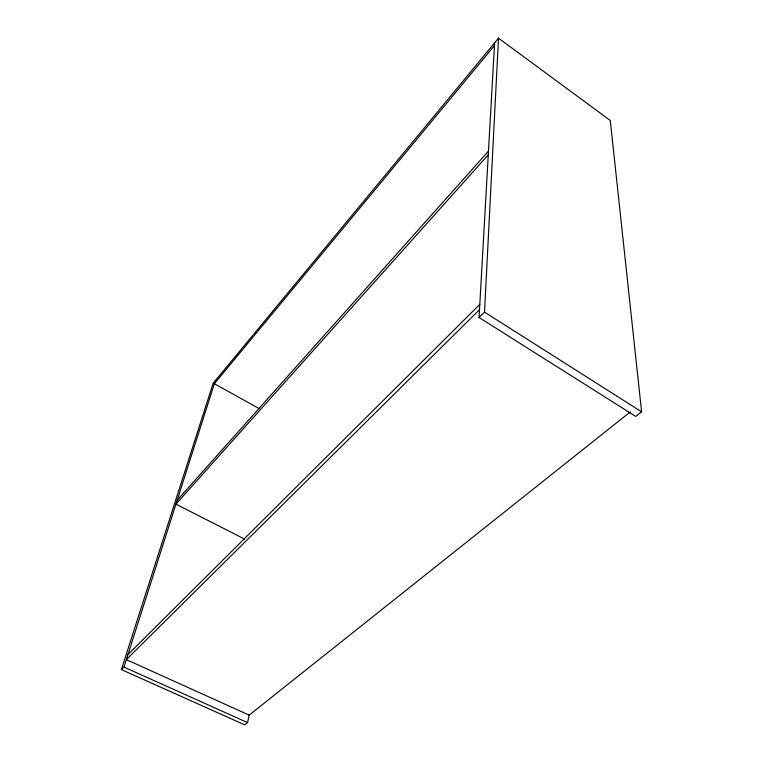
<?xml version="1.0" encoding="UTF-8"?>
<svg xmlns="http://www.w3.org/2000/svg" width="763" height="763" viewBox="0 0 763 763"><rect width="100%" height="100%" fill="white"/><g stroke="black" fill="none" stroke-linecap="round" stroke-linejoin="round"><path stroke-width="1.14" d="M479.059 317.494L484.515 312.115L498.506 38.15L610.276 120.487L641.607 411.81L635.741 416.436L479.059 317.494L494.615 42.862M498.506 38.15L213.125 383.322L121.393 669.599L244.732 724.85L247.584 722.599L249.32 714.454M121.393 669.599L123.959 667.081L215.338 380.632M494.462 45.551L214.355 383.722L258.895 408.453M177.188 500.242L488.482 151.112M488.272 154.784L175.948 504.133L244.551 539.069M127.946 654.578L479.803 304.342M479.498 309.635L126.334 659.623L249.177 715.122L630.248 411.934M123.959 667.081L247.584 722.599M484.515 312.115L641.607 411.81"/></g></svg>
